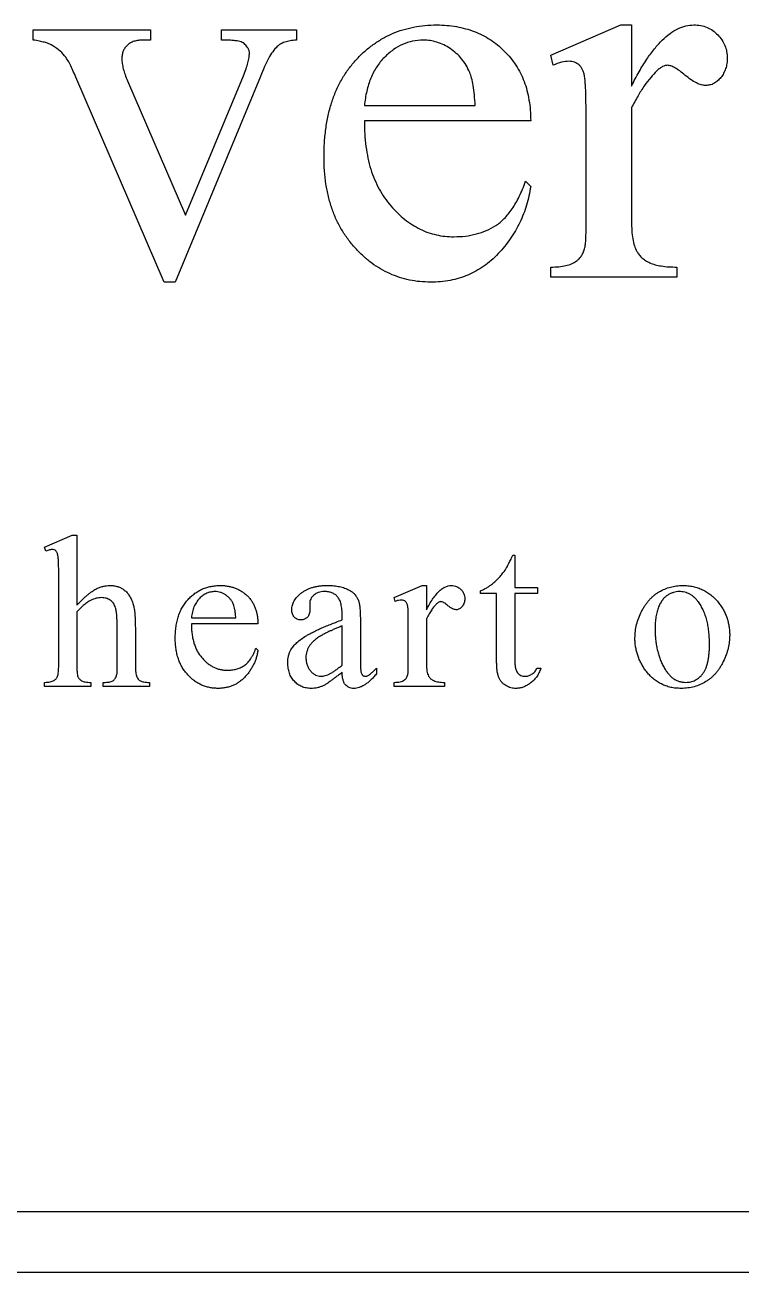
# Model space of a CAD drawing. Header units: millimetres. Extents: x -130 to 450, y -100 to 100.
# Drawn here: x 303.7 to 362.9, y -100 to 3 of the extents above; entities that cross this region are included whole.
import ezdxf

# ---------------------------------------------------------------- set-up
doc = ezdxf.new("R2010")
doc.units = ezdxf.units.MM

msp = doc.modelspace()

# ---------------------------------------------------------------- linework, layer by layer
at = {"color": 7, "linetype": 'Continuous', "lineweight": 25}
for p, q in [((304.39, 2.6), (314.09, 2.6)), ((304.39, 1.77), (304.39, 2.6)), ((314.09, 2.6), (314.09, 1.77)), ((319.95, 2.6), (326.15, 2.6)), ((319.95, 1.77), (319.95, 2.6)), ((326.15, 2.6), (326.15, 1.77)), ((347.18, 0.52), (352.96, 3.02)), ((352.96, 3.02), (353.84, 3.02)), ((353.84, 3.02), (353.84, -2.03)), ((314.09, 1.77), (313.48, 1.77)), ((347.36, -0.32), (347.18, 0.52)), ((315.2, -18.23), (307.9, -1.31)), ((312.18, -1.6), (316.97, -12.71)), ((323.18, -1.23), (316.11, -18.23)), ((316.97, -12.71), (321.76, -1.18)), ((331.76, -3.65), (340.93, -3.65)), ((353.84, -3.83), (353.84, -13.23)), ((345.51, -4.9), (331.76, -4.9)), ((350.09, -13.23), (350.09, -5.32)), ((345.09, -9.9), (345.51, -10.32)), ((347.18, -17.82), (347.18, -16.98)), ((357.59, -16.98), (357.59, -17.82)), ((316.11, -18.23), (315.2, -18.23)), ((357.59, -17.82), (347.18, -17.82)), ((305.33, -40.12), (307.61, -39.12)), ((307.61, -39.12), (307.99, -39.12)), ((307.99, -39.12), (307.99, -44.91)), ((305.43, -40.46), (305.33, -40.12)), ((344.03, -40.79), (344.19, -40.79)), ((344.19, -40.79), (344.19, -43.46)), ((306.49, -49.79), (306.49, -42.46)), ((334.23, -44.29), (336.54, -43.29)), ((334.3, -44.62), (334.23, -44.29)), ((336.54, -43.29), (336.89, -43.29)), ((336.89, -43.29), (336.89, -45.31)), ((341.36, -43.96), (341.36, -43.72)), ((342.69, -43.96), (341.36, -43.96)), ((342.69, -49.56), (342.69, -43.96)), ((344.19, -43.46), (346.07, -43.46)), ((344.19, -43.96), (344.19, -49.4)), ((346.07, -43.96), (344.19, -43.96)), ((346.07, -43.46), (346.07, -43.96)), ((327.24, -44.77), (327.26, -45.28)), ((307.99, -45.46), (307.99, -49.79)), ((317.46, -45.96), (321.13, -45.96)), ((329.93, -46.12), (329.93, -45.82)), ((331.43, -46.11), (331.43, -48.9)), ((336.89, -46.03), (336.89, -49.79)), ((311.33, -49.79), (311.33, -46.89)), ((312.83, -46.93), (312.83, -49.79)), ((322.96, -46.46), (317.46, -46.46)), ((329.93, -49.86), (329.93, -46.62)), ((335.39, -49.79), (335.39, -46.62)), ((322.79, -48.46), (322.96, -48.62)), ((332.76, -50.12), (332.76, -50.59)), ((346.03, -50.12), (346.36, -50.12)), ((305.33, -51.62), (305.33, -51.29)), ((309.16, -51.29), (309.16, -51.62)), ((310.16, -51.29), (310.33, -51.29)), ((310.16, -51.62), (310.16, -51.29)), ((313.99, -51.29), (313.99, -51.62)), ((334.23, -51.62), (334.23, -51.29)), ((338.39, -51.29), (338.39, -51.62)), ((309.16, -51.62), (305.33, -51.62)), ((313.99, -51.62), (310.16, -51.62)), ((338.39, -51.62), (334.23, -51.62)), ((-90, -95), (410, -95)), ((-90, -100), (410, -100))]:
    msp.add_line(p, q, dxfattribs=at)
for points, knots in [([(328.43, -7.87), (328.43, -7.45), (328.44, -6.64), (328.58, -5.46), (328.77, -4.35), (329.07, -3.31), (329.44, -2.33), (329.9, -1.44), (330.44, -0.6), (331.07, 0.14), (331.74, 0.82), (332.48, 1.4), (333.25, 1.9), (334.07, 2.32), (334.93, 2.63), (335.83, 2.85), (336.78, 2.99), (337.42, 3.01), (337.75, 3.02)], [0, 0, 0, 0, 0.077568, 0.151102, 0.22088, 0.287607, 0.351649, 0.414317, 0.475022, 0.535824, 0.595501, 0.653268, 0.709944, 0.766468, 0.822806, 0.880197, 0.93896, 1, 1, 1, 1]), ([(337.75, 3.02), (338.03, 3.01), (338.57, 3), (339.36, 2.89), (340.12, 2.72), (340.84, 2.49), (341.52, 2.19), (342.17, 1.82), (342.77, 1.38), (343.34, 0.87), (343.85, 0.31), (344.3, -0.3), (344.67, -0.96), (344.98, -1.66), (345.22, -2.4), (345.38, -3.2), (345.49, -4.03), (345.5, -4.61), (345.51, -4.9)], [0, 0, 0, 0, 0.06686, 0.130565, 0.192612, 0.253023, 0.312378, 0.372003, 0.431406, 0.492393, 0.553344, 0.613477, 0.674008, 0.735007, 0.797564, 0.862161, 0.929489, 1, 1, 1, 1]), ([(353.84, -2.03), (354.05, -1.63), (354.44, -0.88), (355.07, 0.15), (355.7, 1.02), (356.34, 1.74), (356.99, 2.31), (357.65, 2.72), (358.32, 2.97), (358.77, 3), (358.99, 3.02)], [0, 0, 0, 0, 0.177924, 0.337137, 0.479664, 0.60612, 0.718691, 0.819748, 0.912252, 1, 1, 1, 1]), ([(358.99, 3.02), (359.18, 3.01), (359.56, 2.99), (360.09, 2.83), (360.57, 2.57), (360.98, 2.21), (361.33, 1.79), (361.58, 1.32), (361.73, 0.82), (361.75, 0.47), (361.76, 0.3)], [0, 0, 0, 0, 0.133417, 0.2591, 0.38346, 0.510873, 0.637504, 0.759093, 0.877105, 1, 1, 1, 1]), ([(305.86, 1.38), (305.78, 1.41), (305.61, 1.5), (305.28, 1.59), (304.87, 1.69), (304.56, 1.74), (304.39, 1.77)], [0, 0, 0, 0, 0.163975, 0.3864, 0.66234, 1, 1, 1, 1]), ([(307.9, -1.31), (307.83, -1.12), (307.68, -0.76), (307.45, -0.26), (307.22, 0.14), (306.93, 0.56), (306.49, 1), (306.07, 1.25), (305.86, 1.38)], [0, 0, 0, 0, 0.181184, 0.336765, 0.471535, 0.582109, 0.78415, 1, 1, 1, 1]), ([(313.48, 1.77), (313.34, 1.76), (313.09, 1.75), (312.73, 1.68), (312.42, 1.54), (312.16, 1.36), (311.96, 1.12), (311.81, 0.86), (311.73, 0.55), (311.72, 0.33), (311.71, 0.22)], [0, 0, 0, 0, 0.152411, 0.288111, 0.414394, 0.53217, 0.645254, 0.757242, 0.874506, 1, 1, 1, 1]), ([(322.08, 1.19), (322, 1.29), (321.83, 1.49), (321.52, 1.64), (321.21, 1.7), (320.88, 1.74), (320.45, 1.77), (320.13, 1.77), (319.95, 1.77)], [0, 0, 0, 0, 0.170469, 0.33535, 0.439938, 0.585573, 0.770264, 1, 1, 1, 1]), ([(322.26, 0.69), (322.25, 0.78), (322.24, 0.97), (322.13, 1.12), (322.08, 1.19)], [0, 0, 0, 0, 0.5304, 1, 1, 1, 1]), ([(324.56, 1.25), (324.43, 1.1), (324.15, 0.8), (323.81, 0.23), (323.47, -0.45), (323.28, -0.96), (323.18, -1.23)], [0, 0, 0, 0, 0.2014846, 0.4304472, 0.6968529, 1, 1, 1, 1]), ([(326.15, 1.77), (325.97, 1.75), (325.64, 1.71), (325.2, 1.61), (324.83, 1.46), (324.65, 1.31), (324.56, 1.25)], [0, 0, 0, 0, 0.314277, 0.582854, 0.810048, 1, 1, 1, 1]), ([(336.62, 1.77), (336.33, 1.75), (335.75, 1.71), (334.9, 1.43), (334.11, 0.97), (333.51, 0.46), (333.07, -0.04), (332.77, -0.45), (332.51, -0.9), (332.28, -1.38), (332.09, -1.9), (331.95, -2.45), (331.83, -3.04), (331.78, -3.44), (331.76, -3.65)], [0, 0, 0, 0, 0.109558, 0.218079, 0.329936, 0.450508, 0.513312, 0.576744, 0.640897, 0.707463, 0.775895, 0.8475, 0.922135, 1, 1, 1, 1]), ([(340.47, -0.9), (340.37, -0.7), (340.18, -0.31), (339.82, 0.23), (339.36, 0.68), (338.87, 1.07), (338.33, 1.38), (337.77, 1.6), (337.2, 1.74), (336.82, 1.76), (336.62, 1.77)], [0, 0, 0, 0, 0.133685, 0.263341, 0.390894, 0.519422, 0.645663, 0.766201, 0.882455, 1, 1, 1, 1]), ([(311.71, 0.22), (311.72, 0.09), (311.73, -0.2), (311.83, -0.63), (311.97, -1.11), (312.1, -1.43), (312.18, -1.6)], [0, 0, 0, 0, 0.213682, 0.449095, 0.711321, 1, 1, 1, 1]), ([(321.76, -1.18), (321.83, -0.99), (321.98, -0.64), (322.13, -0.13), (322.23, 0.3), (322.25, 0.57), (322.26, 0.69)], [0, 0, 0, 0, 0.319043, 0.589129, 0.815061, 1, 1, 1, 1]), ([(348.69, 0.02), (348.48, 0), (348.02, -0.04), (347.59, -0.22), (347.36, -0.32)], [0, 0, 0, 0, 0.458333, 1, 1, 1, 1]), ([(350.09, -5.32), (350.09, -5.05), (350.09, -4.53), (350.09, -3.81), (350.07, -3.17), (350.06, -2.62), (350.05, -2.15), (350.02, -1.78), (350, -1.48), (349.97, -1.21), (349.91, -0.95), (349.8, -0.69), (349.68, -0.46), (349.47, -0.24), (349.14, -0.03), (348.85, 0), (348.69, 0.02)], [0, 0, 0, 0, 0.134681, 0.254282, 0.359894, 0.451503, 0.528032, 0.590672, 0.639348, 0.674095, 0.726104, 0.772521, 0.813549, 0.852472, 0.92454, 1, 1, 1, 1]), ([(361.76, 0.3), (361.75, 0.14), (361.74, -0.16), (361.64, -0.59), (361.47, -0.98), (361.25, -1.33), (360.97, -1.61), (360.67, -1.83), (360.33, -1.96), (360.1, -1.98), (359.98, -1.98)], [0, 0, 0, 0, 0.144845, 0.280598, 0.411806, 0.542762, 0.666548, 0.780582, 0.889432, 1, 1, 1, 1]), ([(340.93, -3.65), (340.9, -3.35), (340.87, -2.79), (340.77, -2.03), (340.65, -1.41), (340.52, -1.05), (340.47, -0.9)], [0, 0, 0, 0, 0.32401, 0.5981131, 0.8214343, 1, 1, 1, 1]), ([(355.94, -0.77), (355.77, -0.95), (355.39, -1.33), (354.87, -2.03), (354.35, -2.87), (354.02, -3.49), (353.84, -3.83)], [0, 0, 0, 0, 0.200292, 0.431028, 0.697281, 1, 1, 1, 1]), ([(356.83, -0.32), (356.76, -0.32), (356.61, -0.33), (356.39, -0.43), (356.16, -0.57), (356.02, -0.7), (355.94, -0.77)], [0, 0, 0, 0, 0.205978, 0.432518, 0.696562, 1, 1, 1, 1]), ([(359.98, -1.98), (359.86, -1.97), (359.59, -1.95), (359.18, -1.77), (358.73, -1.51), (358.29, -1.15), (357.86, -0.8), (357.47, -0.54), (357.13, -0.36), (356.92, -0.33), (356.83, -0.32)], [0, 0, 0, 0, 0.103426, 0.222887, 0.364647, 0.529969, 0.692455, 0.822029, 0.924939, 1, 1, 1, 1]), ([(331.76, -4.9), (331.76, -5.27), (331.77, -5.97), (331.88, -7.01), (332.04, -7.98), (332.27, -8.89), (332.59, -9.75), (332.97, -10.54), (333.41, -11.28), (333.77, -11.71), (333.95, -11.93)], [0, 0, 0, 0, 0.145298, 0.282607, 0.413383, 0.537531, 0.658161, 0.774179, 0.887919, 1, 1, 1, 1]), ([(337.24, -18.23), (336.94, -18.22), (336.35, -18.21), (335.49, -18.07), (334.66, -17.85), (333.86, -17.54), (333.09, -17.15), (332.36, -16.67), (331.66, -16.09), (331, -15.43), (330.4, -14.7), (329.87, -13.9), (329.41, -13.05), (329.06, -12.13), (328.77, -11.15), (328.57, -10.11), (328.44, -9.01), (328.43, -8.26), (328.43, -7.87)], [0, 0, 0, 0, 0.058687, 0.115803, 0.172049, 0.227982, 0.284234, 0.341663, 0.400932, 0.462343, 0.524953, 0.587602, 0.650945, 0.715295, 0.782171, 0.851475, 0.923806, 1, 1, 1, 1]), ([(339.15, -14.48), (339.48, -14.47), (340.1, -14.45), (341.01, -14.27), (341.86, -13.99), (342.51, -13.64), (343, -13.3), (343.34, -12.97), (343.67, -12.6), (343.99, -12.17), (344.29, -11.68), (344.58, -11.14), (344.85, -10.54), (345.01, -10.12), (345.09, -9.9)], [0, 0, 0, 0, 0.118882, 0.231624, 0.340146, 0.447395, 0.502572, 0.560444, 0.621768, 0.687675, 0.757535, 0.832855, 0.913941, 1, 1, 1, 1]), ([(345.51, -10.32), (345.46, -10.58), (345.38, -11.1), (345.18, -11.87), (344.93, -12.6), (344.61, -13.31), (344.25, -13.99), (343.83, -14.66), (343.35, -15.28), (342.83, -15.88), (342.26, -16.44), (341.64, -16.91), (341, -17.33), (340.31, -17.65), (339.6, -17.92), (338.84, -18.1), (338.05, -18.21), (337.51, -18.23), (337.24, -18.23)], [0, 0, 0, 0, 0.063993, 0.126841, 0.189042, 0.250539, 0.312459, 0.374675, 0.437429, 0.501601, 0.565263, 0.627192, 0.688251, 0.748295, 0.809198, 0.870785, 0.934364, 1, 1, 1, 1]), ([(333.95, -11.93), (334.14, -12.14), (334.5, -12.53), (335.09, -13.05), (335.71, -13.49), (336.35, -13.85), (337.01, -14.14), (337.71, -14.33), (338.42, -14.46), (338.91, -14.48), (339.15, -14.48)], [0, 0, 0, 0, 0.1377336, 0.2679969, 0.3950785, 0.5173195, 0.6367254, 0.7565567, 0.8769102, 1, 1, 1, 1]), ([(349.99, -15.38), (350, -15.28), (350.05, -15.05), (350.07, -14.59), (350.09, -13.97), (350.09, -13.5), (350.09, -13.23)], [0, 0, 0, 0, 0.129102, 0.338861, 0.630079, 1, 1, 1, 1]), ([(353.84, -13.23), (353.85, -13.49), (353.85, -13.97), (353.94, -14.63), (354.06, -15.21), (354.21, -15.54), (354.28, -15.69)], [0, 0, 0, 0, 0.302196, 0.567625, 0.798654, 1, 1, 1, 1]), ([(349.28, -16.5), (349.37, -16.43), (349.53, -16.3), (349.73, -16.04), (349.89, -15.73), (349.95, -15.5), (349.99, -15.38)], [0, 0, 0, 0, 0.229114, 0.466405, 0.720911, 1, 1, 1, 1]), ([(354.28, -15.69), (354.34, -15.79), (354.46, -15.98), (354.71, -16.23), (355.01, -16.45), (355.38, -16.65), (355.81, -16.81), (356.33, -16.9), (356.93, -16.98), (357.36, -16.98), (357.59, -16.98)], [0, 0, 0, 0, 0.088264, 0.181004, 0.281024, 0.390572, 0.51337, 0.654312, 0.816326, 1, 1, 1, 1]), ([(347.18, -16.98), (347.4, -16.98), (347.81, -16.97), (348.39, -16.88), (348.88, -16.74), (349.16, -16.57), (349.28, -16.5)], [0, 0, 0, 0, 0.302857, 0.567113, 0.796925, 1, 1, 1, 1]), ([(305.95, -40.31), (305.92, -40.32), (305.85, -40.32), (305.73, -40.35), (305.59, -40.39), (305.49, -40.43), (305.43, -40.46)], [0, 0, 0, 0, 0.175167, 0.393961, 0.673101, 1, 1, 1, 1]), ([(306.49, -42.46), (306.49, -42.35), (306.49, -42.15), (306.49, -41.87), (306.48, -41.62), (306.48, -41.4), (306.47, -41.22), (306.46, -41.06), (306.45, -40.94), (306.43, -40.82), (306.41, -40.71), (306.37, -40.59), (306.32, -40.5), (306.25, -40.41), (306.12, -40.33), (306.01, -40.32), (305.95, -40.31)], [0, 0, 0, 0, 0.129634, 0.24631, 0.35004, 0.44081, 0.517632, 0.581451, 0.632511, 0.670705, 0.72941, 0.781004, 0.823521, 0.859626, 0.925586, 1, 1, 1, 1]), ([(343.39, -42.02), (343.43, -41.95), (343.53, -41.8), (343.67, -41.52), (343.85, -41.18), (343.96, -40.93), (344.03, -40.79)], [0, 0, 0, 0, 0.171791, 0.395893, 0.671039, 1, 1, 1, 1]), ([(341.36, -43.72), (341.45, -43.68), (341.62, -43.61), (341.89, -43.47), (342.15, -43.3), (342.41, -43.1), (342.67, -42.87), (342.93, -42.61), (343.17, -42.33), (343.31, -42.12), (343.39, -42.02)], [0, 0, 0, 0, 0.104342, 0.214153, 0.331217, 0.455804, 0.586418, 0.719524, 0.857177, 1, 1, 1, 1]), ([(307.99, -44.91), (308.07, -44.83), (308.23, -44.67), (308.45, -44.44), (308.67, -44.24), (308.87, -44.07), (309.06, -43.91), (309.24, -43.78), (309.4, -43.67), (309.6, -43.56), (309.85, -43.45), (310.14, -43.36), (310.43, -43.3), (310.63, -43.29), (310.72, -43.29)], [0, 0, 0, 0, 0.105773, 0.203664, 0.293742, 0.376072, 0.450641, 0.517794, 0.578036, 0.63074, 0.728005, 0.820848, 0.91151, 1, 1, 1, 1]), ([(310.02, -44.29), (309.95, -44.29), (309.8, -44.3), (309.58, -44.34), (309.35, -44.42), (309.11, -44.52), (308.86, -44.67), (308.58, -44.88), (308.29, -45.15), (308.1, -45.35), (307.99, -45.46)], [0, 0, 0, 0, 0.090848, 0.185214, 0.284836, 0.390649, 0.508684, 0.648925, 0.812343, 1, 1, 1, 1]), ([(311.33, -46.89), (311.33, -46.78), (311.32, -46.58), (311.32, -46.29), (311.31, -46.02), (311.3, -45.79), (311.27, -45.58), (311.25, -45.41), (311.22, -45.26), (311.18, -45.1), (311.12, -44.93), (311.02, -44.76), (310.89, -44.61), (310.75, -44.5), (310.59, -44.4), (310.42, -44.34), (310.23, -44.3), (310.09, -44.29), (310.02, -44.29)], [0, 0, 0, 0, 0.096528, 0.184434, 0.263756, 0.335324, 0.396855, 0.450684, 0.49624, 0.533547, 0.597666, 0.657827, 0.714094, 0.769256, 0.823767, 0.880165, 0.937881, 1, 1, 1, 1]), ([(310.72, -43.29), (310.83, -43.29), (311.05, -43.3), (311.37, -43.37), (311.66, -43.49), (311.92, -43.66), (312.16, -43.88), (312.36, -44.16), (312.53, -44.49), (312.61, -44.73), (312.66, -44.86)], [0, 0, 0, 0, 0.124659, 0.242291, 0.35723, 0.471683, 0.589706, 0.71445, 0.850269, 1, 1, 1, 1]), ([(316.13, -47.64), (316.13, -47.48), (316.13, -47.15), (316.19, -46.68), (316.27, -46.23), (316.38, -45.82), (316.53, -45.43), (316.72, -45.07), (316.93, -44.74), (317.18, -44.44), (317.45, -44.17), (317.75, -43.93), (318.06, -43.73), (318.38, -43.57), (318.73, -43.44), (319.09, -43.36), (319.47, -43.3), (319.72, -43.29), (319.86, -43.29)], [0, 0, 0, 0, 0.0775683, 0.1511017, 0.2208805, 0.2876072, 0.3516494, 0.4143171, 0.4750222, 0.535824, 0.595501, 0.6532676, 0.7099442, 0.7664682, 0.8228058, 0.8801972, 0.9389601, 1, 1, 1, 1]), ([(319.4, -43.79), (319.29, -43.8), (319.05, -43.81), (318.72, -43.92), (318.4, -44.11), (318.16, -44.31), (317.99, -44.51), (317.87, -44.68), (317.76, -44.85), (317.67, -45.05), (317.59, -45.25), (317.54, -45.48), (317.49, -45.71), (317.47, -45.87), (317.46, -45.96)], [0, 0, 0, 0, 0.109558, 0.218079, 0.329936, 0.450508, 0.513312, 0.576744, 0.640897, 0.707463, 0.775895, 0.8475, 0.922135, 1, 1, 1, 1]), ([(320.94, -44.85), (320.91, -44.77), (320.83, -44.62), (320.68, -44.4), (320.5, -44.22), (320.3, -44.07), (320.09, -43.94), (319.87, -43.85), (319.64, -43.8), (319.48, -43.79), (319.4, -43.79)], [0, 0, 0, 0, 0.133685, 0.263341, 0.390894, 0.519422, 0.645663, 0.766201, 0.882455, 1, 1, 1, 1]), ([(319.86, -43.29), (319.97, -43.29), (320.18, -43.29), (320.5, -43.34), (320.8, -43.41), (321.09, -43.5), (321.37, -43.62), (321.62, -43.77), (321.87, -43.95), (322.09, -44.15), (322.3, -44.37), (322.48, -44.61), (322.62, -44.88), (322.75, -45.16), (322.84, -45.46), (322.91, -45.77), (322.95, -46.11), (322.96, -46.34), (322.96, -46.46)], [0, 0, 0, 0, 0.06686, 0.130565, 0.192612, 0.253023, 0.312378, 0.372003, 0.431406, 0.492393, 0.553344, 0.613477, 0.674008, 0.735007, 0.797564, 0.862161, 0.929489, 1, 1, 1, 1]), ([(325.76, -45.28), (325.76, -45.22), (325.77, -45.1), (325.81, -44.91), (325.87, -44.74), (325.95, -44.56), (326.06, -44.39), (326.2, -44.23), (326.36, -44.06), (326.54, -43.91), (326.74, -43.76), (326.97, -43.63), (327.21, -43.53), (327.48, -43.44), (327.76, -43.37), (328.07, -43.32), (328.39, -43.29), (328.61, -43.29), (328.73, -43.29)], [0, 0, 0, 0, 0.046959, 0.093411, 0.140772, 0.189456, 0.240515, 0.294507, 0.351891, 0.412719, 0.476607, 0.541911, 0.608967, 0.679904, 0.753194, 0.831398, 0.91353, 1, 1, 1, 1]), ([(327.57, -44.09), (327.52, -44.14), (327.42, -44.23), (327.32, -44.4), (327.25, -44.58), (327.25, -44.71), (327.24, -44.77)], [0, 0, 0, 0, 0.271156, 0.518143, 0.758518, 1, 1, 1, 1]), ([(328.44, -43.79), (328.36, -43.79), (328.19, -43.8), (327.95, -43.86), (327.74, -43.95), (327.63, -44.04), (327.57, -44.09)], [0, 0, 0, 0, 0.27666, 0.529678, 0.769277, 1, 1, 1, 1]), ([(329.93, -45.82), (329.93, -45.72), (329.92, -45.55), (329.91, -45.29), (329.87, -45.05), (329.84, -44.84), (329.78, -44.65), (329.72, -44.49), (329.64, -44.34), (329.52, -44.18), (329.34, -44.02), (329.08, -43.88), (328.78, -43.8), (328.56, -43.79), (328.44, -43.79)], [0, 0, 0, 0, 0.096353, 0.185709, 0.267457, 0.341625, 0.40915, 0.470174, 0.526581, 0.578081, 0.676256, 0.775346, 0.881712, 1, 1, 1, 1]), ([(328.73, -43.29), (328.9, -43.29), (329.23, -43.3), (329.7, -43.37), (330.12, -43.48), (330.37, -43.6), (330.5, -43.66)], [0, 0, 0, 0, 0.282762, 0.542219, 0.778952, 1, 1, 1, 1]), ([(330.5, -43.66), (330.58, -43.71), (330.75, -43.81), (330.96, -44.01), (331.14, -44.25), (331.22, -44.43), (331.27, -44.53)], [0, 0, 0, 0, 0.245793, 0.489424, 0.739063, 1, 1, 1, 1]), ([(336.89, -45.31), (336.98, -45.15), (337.13, -44.85), (337.38, -44.43), (337.64, -44.09), (337.89, -43.8), (338.15, -43.57), (338.41, -43.41), (338.68, -43.31), (338.86, -43.29), (338.95, -43.29)], [0, 0, 0, 0, 0.177924, 0.337137, 0.479664, 0.60612, 0.718691, 0.819748, 0.912252, 1, 1, 1, 1]), ([(338.95, -43.29), (339.03, -43.29), (339.18, -43.3), (339.39, -43.36), (339.58, -43.47), (339.75, -43.61), (339.89, -43.78), (339.99, -43.97), (340.05, -44.17), (340.06, -44.31), (340.06, -44.38)], [0, 0, 0, 0, 0.133417, 0.2591, 0.38346, 0.510873, 0.637504, 0.759093, 0.877105, 1, 1, 1, 1]), ([(354.13, -47.61), (354.13, -47.43), (354.15, -47.06), (354.26, -46.51), (354.43, -45.95), (354.63, -45.51), (354.82, -45.16), (354.97, -44.91), (355.14, -44.68), (355.32, -44.47), (355.51, -44.28), (355.7, -44.1), (355.91, -43.94), (356.21, -43.76), (356.59, -43.57), (357.06, -43.41), (357.55, -43.3), (357.88, -43.29), (358.05, -43.29)], [0, 0, 0, 0, 0.085205, 0.171356, 0.259661, 0.351428, 0.397563, 0.442637, 0.485963, 0.528389, 0.569807, 0.610451, 0.650808, 0.690992, 0.769929, 0.846679, 0.923228, 1, 1, 1, 1]), ([(357.78, -43.79), (357.7, -43.79), (357.54, -43.8), (357.31, -43.86), (357.07, -43.94), (356.84, -44.07), (356.61, -44.24), (356.41, -44.46), (356.23, -44.74), (356.07, -45.07), (355.94, -45.45), (355.86, -45.89), (355.8, -46.37), (355.8, -46.71), (355.79, -46.89)], [0, 0, 0, 0, 0.057086, 0.114771, 0.176202, 0.240704, 0.308495, 0.381023, 0.461005, 0.549257, 0.646645, 0.753179, 0.87092, 1, 1, 1, 1]), ([(359.37, -44.65), (359.32, -44.58), (359.22, -44.45), (359.04, -44.27), (358.86, -44.12), (358.66, -44), (358.46, -43.91), (358.24, -43.84), (358.01, -43.79), (357.86, -43.79), (357.78, -43.79)], [0, 0, 0, 0, 0.13773, 0.267731, 0.392513, 0.51413, 0.632878, 0.753106, 0.874022, 1, 1, 1, 1]), ([(358.05, -43.29), (358.2, -43.29), (358.5, -43.3), (358.93, -43.37), (359.33, -43.48), (359.71, -43.63), (360.08, -43.82), (360.41, -44.06), (360.73, -44.35), (360.92, -44.56), (361.01, -44.67)], [0, 0, 0, 0, 0.133184, 0.260762, 0.384261, 0.505075, 0.625496, 0.747346, 0.871501, 1, 1, 1, 1]), ([(312.66, -44.86), (312.67, -44.91), (312.7, -45.03), (312.73, -45.21), (312.76, -45.43), (312.79, -45.67), (312.8, -45.94), (312.82, -46.24), (312.82, -46.58), (312.83, -46.81), (312.83, -46.93)], [0, 0, 0, 0, 0.07753, 0.168014, 0.271903, 0.390279, 0.520947, 0.666498, 0.827001, 1, 1, 1, 1]), ([(321.13, -45.96), (321.12, -45.83), (321.1, -45.61), (321.06, -45.31), (321.02, -45.06), (320.97, -44.92), (320.94, -44.85)], [0, 0, 0, 0, 0.32401, 0.598113, 0.821434, 1, 1, 1, 1]), ([(326.5, -46.12), (326.45, -46.12), (326.35, -46.12), (326.21, -46.07), (326.07, -46), (325.96, -45.9), (325.87, -45.78), (325.81, -45.63), (325.77, -45.46), (325.76, -45.34), (325.76, -45.28)], [0, 0, 0, 0, 0.124002, 0.240599, 0.354845, 0.473032, 0.593723, 0.72003, 0.853409, 1, 1, 1, 1]), ([(327.26, -45.28), (327.26, -45.34), (327.25, -45.47), (327.21, -45.64), (327.15, -45.78), (327.06, -45.91), (326.94, -46), (326.81, -46.07), (326.66, -46.12), (326.56, -46.12), (326.5, -46.12)], [0, 0, 0, 0, 0.149124, 0.283091, 0.408076, 0.525876, 0.641487, 0.754537, 0.873233, 1, 1, 1, 1]), ([(331.27, -44.53), (331.28, -44.56), (331.31, -44.64), (331.34, -44.78), (331.36, -44.94), (331.39, -45.12), (331.4, -45.33), (331.42, -45.57), (331.42, -45.83), (331.43, -46.01), (331.43, -46.11)], [0, 0, 0, 0, 0.072259, 0.158161, 0.260663, 0.377474, 0.508414, 0.657165, 0.820455, 1, 1, 1, 1]), ([(334.83, -44.49), (334.75, -44.5), (334.57, -44.51), (334.39, -44.58), (334.3, -44.62)], [0, 0, 0, 0, 0.458333, 1, 1, 1, 1]), ([(335.39, -46.62), (335.39, -46.51), (335.39, -46.31), (335.39, -46.02), (335.39, -45.76), (335.38, -45.54), (335.38, -45.36), (335.37, -45.21), (335.36, -45.09), (335.34, -44.98), (335.32, -44.88), (335.28, -44.77), (335.23, -44.68), (335.15, -44.59), (335.01, -44.51), (334.89, -44.49), (334.83, -44.49)], [0, 0, 0, 0, 0.134681, 0.254282, 0.359894, 0.451503, 0.528032, 0.590672, 0.639348, 0.674095, 0.726104, 0.772521, 0.813549, 0.852472, 0.92454, 1, 1, 1, 1]), ([(337.73, -44.8), (337.66, -44.87), (337.51, -45.03), (337.31, -45.31), (337.1, -45.64), (336.96, -45.89), (336.89, -46.03)], [0, 0, 0, 0, 0.200292, 0.431028, 0.697281, 1, 1, 1, 1]), ([(338.09, -44.62), (338.06, -44.62), (338, -44.63), (337.91, -44.67), (337.82, -44.72), (337.76, -44.78), (337.73, -44.8)], [0, 0, 0, 0, 0.205978, 0.432518, 0.696562, 1, 1, 1, 1]), ([(339.35, -45.29), (339.3, -45.28), (339.19, -45.27), (339.03, -45.2), (338.85, -45.1), (338.67, -44.96), (338.5, -44.82), (338.34, -44.71), (338.21, -44.64), (338.12, -44.63), (338.09, -44.62)], [0, 0, 0, 0, 0.103426, 0.222887, 0.364647, 0.529969, 0.692455, 0.822029, 0.924939, 1, 1, 1, 1]), ([(340.06, -44.38), (340.06, -44.44), (340.05, -44.56), (340.01, -44.73), (339.94, -44.89), (339.85, -45.03), (339.75, -45.14), (339.62, -45.23), (339.49, -45.28), (339.4, -45.29), (339.35, -45.29)], [0, 0, 0, 0, 0.144845, 0.280598, 0.411806, 0.542762, 0.666548, 0.780582, 0.889432, 1, 1, 1, 1]), ([(360.29, -48.1), (360.29, -47.92), (360.28, -47.58), (360.24, -47.07), (360.17, -46.59), (360.07, -46.15), (359.94, -45.73), (359.78, -45.34), (359.6, -44.98), (359.45, -44.76), (359.37, -44.65)], [0, 0, 0, 0, 0.147098, 0.286715, 0.41879, 0.54443, 0.664662, 0.78014, 0.891782, 1, 1, 1, 1]), ([(361.01, -44.67), (361.09, -44.77), (361.24, -44.97), (361.43, -45.28), (361.59, -45.6), (361.73, -45.94), (361.83, -46.28), (361.9, -46.64), (361.95, -47.01), (361.96, -47.26), (361.96, -47.38)], [0, 0, 0, 0, 0.127751, 0.252236, 0.375792, 0.498193, 0.621569, 0.744918, 0.871081, 1, 1, 1, 1]), ([(325.69, -48.6), (325.76, -48.5), (325.9, -48.28), (326.19, -47.99), (326.54, -47.7), (326.88, -47.48), (327.2, -47.3), (327.48, -47.15), (327.8, -47), (328.15, -46.83), (328.54, -46.67), (328.97, -46.49), (329.43, -46.31), (329.76, -46.18), (329.93, -46.12)], [0, 0, 0, 0, 0.074195, 0.155834, 0.245647, 0.345453, 0.401621, 0.46516, 0.53547, 0.613752, 0.698929, 0.792138, 0.892228, 1, 1, 1, 1]), ([(317.46, -46.46), (317.46, -46.6), (317.46, -46.88), (317.51, -47.3), (317.57, -47.69), (317.67, -48.05), (317.79, -48.39), (317.94, -48.71), (318.12, -49.01), (318.27, -49.18), (318.34, -49.27)], [0, 0, 0, 0, 0.145298, 0.2826073, 0.413383, 0.5375311, 0.6581609, 0.7741786, 0.8879185, 1, 1, 1, 1]), ([(329.93, -46.62), (329.82, -46.67), (329.62, -46.75), (329.33, -46.87), (329.07, -46.99), (328.84, -47.09), (328.65, -47.19), (328.48, -47.27), (328.34, -47.34), (328.25, -47.39), (328.22, -47.41)], [0, 0, 0, 0, 0.183212, 0.348466, 0.498132, 0.631673, 0.747849, 0.847937, 0.93197, 1, 1, 1, 1]), ([(355.79, -46.89), (355.79, -47.04), (355.8, -47.32), (355.83, -47.75), (355.89, -48.16), (355.96, -48.56), (356.06, -48.94), (356.18, -49.3), (356.32, -49.65), (356.48, -49.98), (356.66, -50.29), (356.86, -50.56), (357.07, -50.78), (357.29, -50.97), (357.53, -51.11), (357.79, -51.21), (358.06, -51.28), (358.24, -51.28), (358.33, -51.29)], [0, 0, 0, 0, 0.079275, 0.155505, 0.229811, 0.301493, 0.371825, 0.440524, 0.507876, 0.574385, 0.637946, 0.696969, 0.752044, 0.803378, 0.852949, 0.901687, 0.949978, 1, 1, 1, 1]), ([(361.96, -47.38), (361.95, -47.57), (361.94, -47.93), (361.84, -48.48), (361.67, -49.03), (361.48, -49.48), (361.3, -49.83), (361.15, -50.08), (360.99, -50.32), (360.82, -50.53), (360.63, -50.73), (360.43, -50.92), (360.22, -51.08), (359.92, -51.28), (359.53, -51.48), (359.03, -51.66), (358.5, -51.77), (358.14, -51.78), (357.95, -51.79)], [0, 0, 0, 0, 0.081802, 0.164727, 0.25116, 0.340895, 0.386013, 0.429836, 0.472733, 0.514602, 0.555425, 0.595982, 0.636502, 0.676999, 0.757054, 0.836503, 0.917023, 1, 1, 1, 1]), ([(319.65, -51.79), (319.53, -51.78), (319.3, -51.78), (318.95, -51.72), (318.62, -51.64), (318.3, -51.51), (317.99, -51.36), (317.7, -51.16), (317.42, -50.93), (317.16, -50.67), (316.92, -50.38), (316.7, -50.06), (316.52, -49.71), (316.38, -49.35), (316.26, -48.95), (316.19, -48.54), (316.13, -48.1), (316.13, -47.8), (316.13, -47.64)], [0, 0, 0, 0, 0.058687, 0.115803, 0.172049, 0.227982, 0.284234, 0.341663, 0.400932, 0.462343, 0.524953, 0.587602, 0.650945, 0.715295, 0.782171, 0.851475, 0.923806, 1, 1, 1, 1]), ([(328.22, -47.41), (328.11, -47.48), (327.9, -47.6), (327.63, -47.82), (327.4, -48.03), (327.22, -48.26), (327.09, -48.49), (327, -48.73), (326.94, -48.98), (326.93, -49.15), (326.93, -49.24)], [0, 0, 0, 0, 0.1627963, 0.3087564, 0.4410951, 0.5609345, 0.6720411, 0.781031, 0.8890038, 1, 1, 1, 1]), ([(355.04, -50.34), (354.96, -50.24), (354.82, -50.04), (354.64, -49.72), (354.48, -49.39), (354.35, -49.05), (354.25, -48.71), (354.18, -48.35), (354.13, -47.99), (354.13, -47.74), (354.13, -47.61)], [0, 0, 0, 0, 0.128499, 0.254011, 0.377298, 0.500828, 0.623214, 0.747373, 0.872771, 1, 1, 1, 1]), ([(358.33, -51.29), (358.4, -51.29), (358.54, -51.28), (358.74, -51.25), (358.93, -51.19), (359.11, -51.11), (359.29, -51.01), (359.45, -50.89), (359.6, -50.74), (359.74, -50.57), (359.88, -50.37), (359.99, -50.14), (360.08, -49.88), (360.16, -49.58), (360.22, -49.26), (360.26, -48.9), (360.29, -48.51), (360.29, -48.24), (360.29, -48.1)], [0, 0, 0, 0, 0.049534, 0.097825, 0.144973, 0.191502, 0.238909, 0.287022, 0.336879, 0.389534, 0.445276, 0.505844, 0.571782, 0.643484, 0.722082, 0.807453, 0.899802, 1, 1, 1, 1]), ([(318.34, -49.27), (318.41, -49.35), (318.56, -49.51), (318.79, -49.72), (319.04, -49.89), (319.3, -50.04), (319.56, -50.15), (319.84, -50.23), (320.13, -50.28), (320.32, -50.29), (320.42, -50.29)], [0, 0, 0, 0, 0.137734, 0.267997, 0.395079, 0.51732, 0.636725, 0.756557, 0.87691, 1, 1, 1, 1]), ([(322.96, -48.62), (322.94, -48.73), (322.91, -48.94), (322.83, -49.24), (322.73, -49.54), (322.6, -49.82), (322.45, -50.09), (322.29, -50.36), (322.1, -50.61), (321.89, -50.85), (321.66, -51.07), (321.41, -51.26), (321.16, -51.43), (320.88, -51.56), (320.6, -51.66), (320.29, -51.73), (319.98, -51.78), (319.76, -51.79), (319.65, -51.79)], [0, 0, 0, 0, 0.063993, 0.126841, 0.189042, 0.250539, 0.312459, 0.374675, 0.437429, 0.501601, 0.565263, 0.627192, 0.688251, 0.748295, 0.809198, 0.870785, 0.934364, 1, 1, 1, 1]), ([(320.42, -50.29), (320.55, -50.28), (320.8, -50.28), (321.16, -50.2), (321.5, -50.09), (321.76, -49.95), (321.95, -49.81), (322.09, -49.68), (322.23, -49.53), (322.35, -49.36), (322.47, -49.17), (322.59, -48.95), (322.7, -48.71), (322.76, -48.54), (322.79, -48.46)], [0, 0, 0, 0, 0.1188818, 0.2316244, 0.3401456, 0.4473947, 0.5025717, 0.560444, 0.6217679, 0.6876745, 0.7575347, 0.8328546, 0.9139408, 1, 1, 1, 1]), ([(325.43, -49.65), (325.43, -49.55), (325.43, -49.36), (325.49, -49.09), (325.57, -48.83), (325.65, -48.68), (325.69, -48.6)], [0, 0, 0, 0, 0.268398, 0.521921, 0.763455, 1, 1, 1, 1]), ([(326.93, -49.24), (326.93, -49.35), (326.94, -49.55), (327.01, -49.85), (327.13, -50.12), (327.3, -50.35), (327.49, -50.54), (327.7, -50.69), (327.93, -50.77), (328.09, -50.78), (328.17, -50.79)], [0, 0, 0, 0, 0.146028, 0.28129, 0.413777, 0.543856, 0.66861, 0.783225, 0.891467, 1, 1, 1, 1]), ([(331.43, -48.9), (331.43, -49), (331.43, -49.17), (331.43, -49.43), (331.43, -49.65), (331.44, -49.84), (331.44, -50.01), (331.45, -50.15), (331.46, -50.26), (331.47, -50.36), (331.49, -50.46), (331.52, -50.56), (331.56, -50.64), (331.62, -50.72), (331.71, -50.77), (331.79, -50.78), (331.84, -50.79)], [0, 0, 0, 0, 0.135393, 0.255748, 0.363569, 0.456372, 0.536643, 0.603193, 0.655979, 0.695164, 0.754179, 0.804136, 0.846184, 0.881039, 0.941239, 1, 1, 1, 1]), ([(344.19, -49.4), (344.2, -49.53), (344.2, -49.76), (344.24, -50.07), (344.31, -50.32), (344.41, -50.5), (344.54, -50.63), (344.68, -50.72), (344.85, -50.78), (344.96, -50.78), (345.02, -50.79)], [0, 0, 0, 0, 0.205994, 0.377608, 0.516425, 0.626516, 0.723538, 0.814744, 0.905139, 1, 1, 1, 1]), ([(306.13, -51.12), (306.15, -51.1), (306.21, -51.07), (306.28, -50.99), (306.34, -50.9), (306.4, -50.78), (306.44, -50.62), (306.47, -50.4), (306.49, -50.11), (306.49, -49.9), (306.49, -49.79)], [0, 0, 0, 0, 0.0660581, 0.1374887, 0.2145512, 0.3008747, 0.4116345, 0.5647002, 0.7600547, 1, 1, 1, 1]), ([(307.99, -49.79), (307.99, -49.91), (307.99, -50.14), (308.01, -50.43), (308.03, -50.65), (308.07, -50.81), (308.12, -50.92), (308.19, -51), (308.28, -51.08), (308.39, -51.16), (308.53, -51.22), (308.7, -51.26), (308.92, -51.29), (309.07, -51.29), (309.16, -51.29)], [0, 0, 0, 0, 0.163516, 0.291998, 0.388047, 0.451386, 0.498612, 0.547908, 0.597711, 0.653149, 0.716671, 0.794883, 0.888677, 1, 1, 1, 1]), ([(311.3, -50.61), (311.31, -50.58), (311.32, -50.49), (311.32, -50.31), (311.32, -50.07), (311.33, -49.89), (311.33, -49.79)], [0, 0, 0, 0, 0.126701, 0.334936, 0.628072, 1, 1, 1, 1]), ([(312.83, -49.79), (312.83, -49.91), (312.83, -50.12), (312.85, -50.41), (312.88, -50.65), (312.93, -50.78), (312.95, -50.83)], [0, 0, 0, 0, 0.333033, 0.61015, 0.829914, 1, 1, 1, 1]), ([(327.35, -51.79), (327.28, -51.79), (327.15, -51.78), (326.95, -51.76), (326.76, -51.71), (326.59, -51.64), (326.42, -51.56), (326.26, -51.46), (326.11, -51.34), (325.97, -51.2), (325.84, -51.05), (325.73, -50.88), (325.63, -50.71), (325.56, -50.52), (325.5, -50.32), (325.46, -50.11), (325.43, -49.88), (325.43, -49.73), (325.43, -49.65)], [0, 0, 0, 0, 0.0638294, 0.1248849, 0.1847722, 0.2432344, 0.3006175, 0.3590408, 0.4187756, 0.4798312, 0.5417182, 0.6028164, 0.6641911, 0.7275751, 0.7916489, 0.8582734, 0.9273357, 1, 1, 1, 1]), ([(328.17, -50.79), (328.23, -50.78), (328.35, -50.78), (328.54, -50.73), (328.74, -50.66), (328.95, -50.56), (329.18, -50.42), (329.42, -50.26), (329.67, -50.07), (329.84, -49.93), (329.93, -49.86)], [0, 0, 0, 0, 0.086736, 0.18058, 0.286224, 0.403305, 0.531573, 0.673905, 0.830439, 1, 1, 1, 1]), ([(329.93, -50.46), (329.83, -50.54), (329.64, -50.68), (329.37, -50.88), (329.13, -51.06), (328.92, -51.21), (328.74, -51.34), (328.59, -51.44), (328.47, -51.52), (328.4, -51.55), (328.36, -51.57)], [0, 0, 0, 0, 0.1948594, 0.3696018, 0.5239623, 0.6593322, 0.7735445, 0.8696457, 0.9446881, 1, 1, 1, 1]), ([(330.88, -51.79), (330.81, -51.79), (330.67, -51.78), (330.49, -51.72), (330.32, -51.62), (330.18, -51.49), (330.06, -51.3), (329.99, -51.07), (329.93, -50.78), (329.93, -50.58), (329.93, -50.46)], [0, 0, 0, 0, 0.111552, 0.214757, 0.315597, 0.418081, 0.531244, 0.663802, 0.81829, 1, 1, 1, 1]), ([(332.07, -50.73), (332.11, -50.71), (332.2, -50.64), (332.35, -50.51), (332.54, -50.34), (332.68, -50.2), (332.76, -50.12)], [0, 0, 0, 0, 0.146136, 0.36295, 0.645586, 1, 1, 1, 1]), ([(335.35, -50.65), (335.36, -50.61), (335.38, -50.51), (335.38, -50.33), (335.39, -50.08), (335.39, -49.89), (335.39, -49.79)], [0, 0, 0, 0, 0.129102, 0.338861, 0.630079, 1, 1, 1, 1]), ([(336.89, -49.79), (336.89, -49.89), (336.9, -50.08), (336.93, -50.35), (336.98, -50.58), (337.04, -50.71), (337.07, -50.77)], [0, 0, 0, 0, 0.302196, 0.567625, 0.798654, 1, 1, 1, 1]), ([(344.28, -51.79), (344.21, -51.79), (344.07, -51.78), (343.87, -51.74), (343.66, -51.66), (343.46, -51.56), (343.28, -51.44), (343.12, -51.28), (342.98, -51.1), (342.87, -50.89), (342.79, -50.63), (342.73, -50.33), (342.7, -49.96), (342.7, -49.7), (342.69, -49.56)], [0, 0, 0, 0, 0.066377, 0.133087, 0.202519, 0.274833, 0.347108, 0.418208, 0.490595, 0.564422, 0.647348, 0.747247, 0.864211, 1, 1, 1, 1]), ([(346.36, -50.12), (346.3, -50.25), (346.2, -50.51), (345.99, -50.85), (345.75, -51.14), (345.48, -51.37), (345.19, -51.55), (344.89, -51.69), (344.59, -51.77), (344.38, -51.78), (344.28, -51.79)], [0, 0, 0, 0, 0.150065, 0.289797, 0.421519, 0.548549, 0.66909, 0.782968, 0.892137, 1, 1, 1, 1]), ([(345.02, -50.79), (345.07, -50.79), (345.16, -50.78), (345.31, -50.75), (345.45, -50.69), (345.59, -50.62), (345.73, -50.53), (345.85, -50.41), (345.95, -50.28), (346, -50.17), (346.03, -50.12)], [0, 0, 0, 0, 0.116493, 0.23126, 0.351285, 0.475296, 0.602565, 0.730875, 0.862179, 1, 1, 1, 1]), ([(357.95, -51.79), (357.81, -51.78), (357.51, -51.78), (357.09, -51.71), (356.68, -51.59), (356.31, -51.43), (355.95, -51.23), (355.62, -50.98), (355.31, -50.68), (355.13, -50.46), (355.04, -50.34)], [0, 0, 0, 0, 0.131786, 0.258818, 0.381131, 0.502198, 0.622191, 0.744251, 0.869436, 1, 1, 1, 1]), ([(305.33, -51.29), (305.41, -51.29), (305.56, -51.28), (305.77, -51.25), (305.96, -51.2), (306.07, -51.15), (306.13, -51.12)], [0, 0, 0, 0, 0.290673, 0.552264, 0.788137, 1, 1, 1, 1]), ([(310.33, -51.29), (310.4, -51.29), (310.55, -51.28), (310.74, -51.25), (310.9, -51.2), (311.03, -51.13), (311.12, -51.02), (311.2, -50.91), (311.26, -50.77), (311.29, -50.67), (311.3, -50.61)], [0, 0, 0, 0, 0.176022, 0.326091, 0.451689, 0.556405, 0.657035, 0.763891, 0.876233, 1, 1, 1, 1]), ([(312.95, -50.83), (312.98, -50.9), (313.05, -51.03), (313.21, -51.16), (313.37, -51.23), (313.54, -51.26), (313.75, -51.29), (313.91, -51.29), (313.99, -51.29)], [0, 0, 0, 0, 0.18116, 0.367474, 0.479263, 0.619046, 0.792936, 1, 1, 1, 1]), ([(332.76, -50.59), (332.68, -50.68), (332.52, -50.87), (332.28, -51.11), (332.04, -51.32), (331.81, -51.49), (331.57, -51.62), (331.34, -51.72), (331.11, -51.78), (330.95, -51.79), (330.88, -51.79)], [0, 0, 0, 0, 0.16187, 0.311363, 0.448457, 0.574887, 0.691284, 0.798775, 0.901325, 1, 1, 1, 1]), ([(331.84, -50.79), (331.88, -50.79), (331.96, -50.78), (332.04, -50.75), (332.07, -50.73)], [0, 0, 0, 0, 0.523442, 1, 1, 1, 1]), ([(334.23, -51.29), (334.32, -51.29), (334.48, -51.28), (334.71, -51.25), (334.91, -51.19), (335.02, -51.12), (335.07, -51.09)], [0, 0, 0, 0, 0.3028567, 0.5671134, 0.7969252, 1, 1, 1, 1]), ([(335.07, -51.09), (335.1, -51.07), (335.17, -51.02), (335.25, -50.91), (335.31, -50.79), (335.34, -50.69), (335.35, -50.65)], [0, 0, 0, 0, 0.229114, 0.466405, 0.720911, 1, 1, 1, 1]), ([(337.07, -50.77), (337.09, -50.81), (337.14, -50.89), (337.24, -50.99), (337.36, -51.08), (337.51, -51.15), (337.68, -51.22), (337.89, -51.26), (338.13, -51.29), (338.3, -51.29), (338.39, -51.29)], [0, 0, 0, 0, 0.088264, 0.181004, 0.281024, 0.390572, 0.51337, 0.654312, 0.816326, 1, 1, 1, 1]), ([(328.36, -51.57), (328.28, -51.6), (328.12, -51.67), (327.87, -51.74), (327.61, -51.78), (327.44, -51.79), (327.35, -51.79)], [0, 0, 0, 0, 0.249621, 0.497666, 0.74531, 1, 1, 1, 1])]:
    msp.add_open_spline(points, degree=3, knots=knots, dxfattribs=at)

doc.saveas('drawing.dxf')
